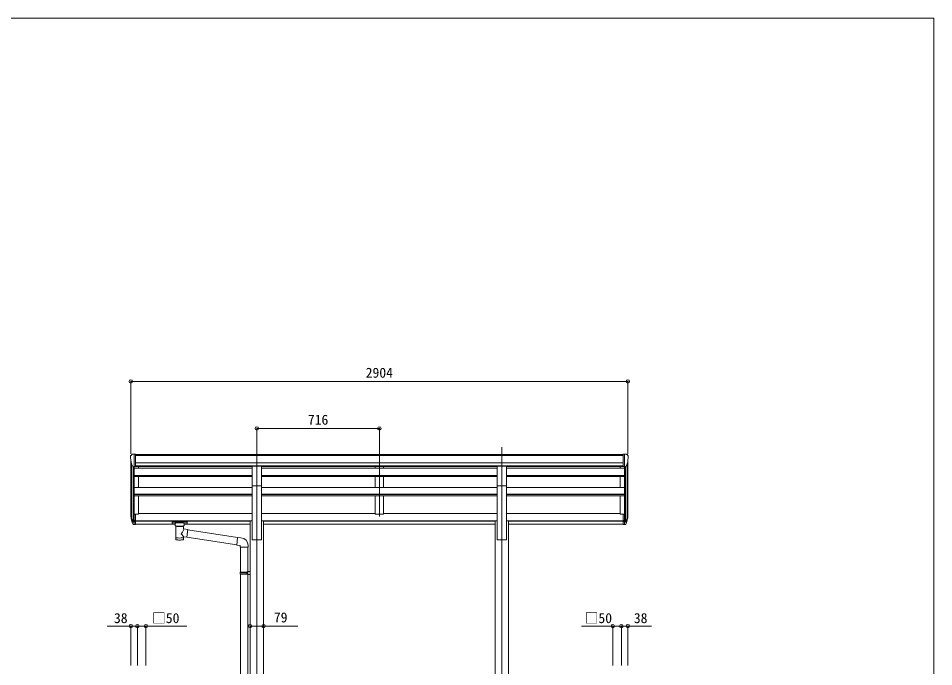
# Model space of a CAD drawing. Units: millimetres at full size. Extents: x -5590 to 5652, y -3902 to 3858.
# Drawn here: x 21 to 5370, y 68 to 3858 of the extents above; entities that cross this region are included whole.
import ezdxf
from ezdxf.enums import TextEntityAlignment as Align

# ---------------------------------------------------------------- set-up
doc = ezdxf.new("R2010")
doc.units = ezdxf.units.MM
doc.header["$LTSCALE"] = 20
doc.header["$PDMODE"] = 32
doc.header["$PDSIZE"] = 20
for name, color, linetype, lineweight in [('0-1_本体', 4, 'Continuous', 9), ('0-2_部品', 7, 'Continuous', 9), ('0-8_PARTS2', 2, 'Continuous', 9), ('0-A_寸法', 6, 'Continuous', 9), ('1-0_FRAME', 7, 'Continuous', 9), ('1-1_GLASS', 4, 'Continuous', 9), ('F-0_240', 7, 'Continuous', 9)]:
    doc.layers.add(name, color=color, linetype=linetype, lineweight=lineweight)
doc.styles.add('ＭＳ ゴシック', font='')
doc.styles.get('ＭＳ ゴシック').set_extended_font_data('MS Gothic')

msp = doc.modelspace()

# ---------------------------------------------------------------- linework, layer by layer
at = {"layer": '0-1_本体'}
for p, q in [((705.03, 1307.58), (3556.03, 1307.58)), ((705.03, 1302.24), (3556.03, 1302.24)), ((678.53, 958.06), (678.53, 1270.83)), ((682.81, 1252.03), (682.81, 933.8)), ((692.53, 1236.68), (692.53, 915.8)), ((698.53, 1236.2), (698.53, 960.24)), ((705.03, 1258.71), (3556.03, 1258.71)), ((705.03, 1241.04), (3556.03, 1241.04)), ((1387.13, 1238.66), (705.03, 1238.66)), ((723.53, 1227.41), (723.53, 1238.66)), ((1442.13, 1238.66), (2819.03, 1238.66)), ((2105.63, 1238.6), (2105.63, 1227.41)), ((2155.63, 1238.6), (2155.63, 1227.41)), ((2874.03, 1238.66), (3556.03, 1238.66)), ((3537.53, 1227.41), (3537.53, 1238.66)), ((3562.53, 1236.2), (3562.53, 960.24)), ((3568.53, 1236.68), (3568.53, 915.8)), ((3578.25, 1252.03), (3578.25, 933.8)), ((3582.53, 958.06), (3582.53, 1270.83)), ((1387.13, 1227.41), (698.53, 1227.41)), ((1387.13, 1185.48), (698.53, 1185.48)), ((1387.13, 1183.98), (698.53, 1183.98)), ((1387.13, 1179.78), (698.53, 1179.78)), ((723.53, 1116.05), (723.53, 1179.78)), ((1442.13, 1227.41), (2819.03, 1227.41)), ((1442.13, 1185.48), (2819.03, 1185.48)), ((1442.13, 1183.98), (2819.03, 1183.98)), ((1442.13, 1179.78), (2819.03, 1179.78)), ((2105.63, 1179.78), (2105.63, 1116.05)), ((2155.63, 1179.78), (2155.63, 1116.05)), ((2874.03, 1227.41), (3562.53, 1227.41)), ((2874.03, 1185.48), (3562.53, 1185.48)), ((2874.03, 1183.98), (3562.53, 1183.98)), ((2874.03, 1179.78), (3562.53, 1179.78)), ((3537.53, 1116.05), (3537.53, 1179.78)), ((1387.13, 1125.62), (1387.13, 808.83)), ((1442.13, 808.83), (1442.13, 1125.62)), ((2819.03, 1125.62), (2819.03, 808.83)), ((2874.03, 808.83), (2874.03, 1125.62)), ((1387.12, 1116.05), (698.53, 1116.05)), ((1387.13, 1076.61), (698.53, 1076.61)), ((1387.13, 1075.13), (698.53, 1075.13)), ((1442.13, 1076.61), (2819.03, 1076.61)), ((1442.13, 1075.13), (2819.03, 1075.13)), ((1442.14, 1116.05), (2819.04, 1116.05)), ((2874.03, 1076.61), (3562.53, 1076.61)), ((2874.03, 1075.13), (3562.53, 1075.13)), ((2874.04, 1116.05), (3562.53, 1116.05)), ((1387.13, 1065.88), (698.53, 1065.88)), ((723.53, 959.41), (723.53, 1065.88)), ((1442.13, 1065.88), (2819.03, 1065.88)), ((2105.63, 1065.88), (2105.63, 959.39)), ((2155.63, 1065.88), (2155.63, 959.39)), ((2874.03, 1065.88), (3562.53, 1065.88)), ((3537.53, 959.41), (3537.53, 1065.88)), ((723.53, 964.21), (1387.13, 964.21)), ((1442.13, 964.21), (2105.63, 964.21)), ((2155.63, 964.21), (2819.03, 964.21)), ((2874.03, 964.21), (3537.53, 964.21)), ((705.03, 959.41), (723.53, 959.41)), ((705.03, 920.12), (1375.13, 920.12)), ((705.03, 918.72), (1375.13, 918.72)), ((1375.13, 921.4), (1387.13, 921.4)), ((1375.13, 921.4), (1375.13, -1541.06)), ((1442.13, 921.4), (1454.13, 921.4)), ((1454.13, 921.4), (1454.13, -1541.06)), ((1454.13, 920.12), (2807.03, 920.12)), ((1454.13, 918.72), (2807.03, 918.72)), ((2105.63, 959.39), (2155.63, 959.39)), ((2807.03, 921.4), (2819.03, 921.4)), ((2807.03, 921.4), (2807.03, -1541.06)), ((2874.03, 921.4), (2886.03, 921.4)), ((2886.03, 921.4), (2886.03, -1541.06)), ((2886.03, 920.12), (3556.03, 920.12)), ((2886.03, 918.72), (3556.03, 918.72)), ((3556.03, 959.41), (3537.53, 959.41)), ((705.03, 901.34), (936.63, 901.34)), ((990.63, 901.34), (1375.13, 901.34)), ((1454.13, 901.34), (2807.03, 901.34)), ((2886.03, 901.34), (3556.03, 901.34)), ((1387.13, 808.83), (1442.13, 808.83)), ((2819.03, 808.83), (2874.03, 808.83))]:
    msp.add_line(p, q, dxfattribs=at)
at = {"layer": '0-2_部品'}
for p, q in [((676.53, 1299.82), (676.53, 1299.19)), ((683.44, 1308.62), (679.37, 1302.81)), ((686.53, 1309.19), (684.2, 1309.04)), ((686.53, 1309.19), (705.03, 1309.19)), ((698.53, 1236.2), (698.53, 1309.19)), ((705.03, 1309.19), (715.03, 1309.1)), ((705.03, 1237.2), (705.03, 1309.19)), ((715.03, 1307.58), (715.03, 1309.1)), ((3556.03, 1309.19), (3546.03, 1309.1)), ((3546.03, 1307.58), (3546.03, 1309.1)), ((3556.03, 1237.2), (3556.03, 1309.19)), ((3574.53, 1309.19), (3556.03, 1309.19)), ((3562.53, 1236.2), (3562.53, 1309.19)), ((3574.53, 1309.19), (3576.86, 1309.04)), ((3577.62, 1308.62), (3581.69, 1302.81)), ((3584.53, 1299.82), (3584.53, 1299.19)), ((690.91, 1238.02), (681.63, 1254.08)), ((698.53, 1236.2), (693.32, 1236.52)), ((705.03, 1237.2), (698.53, 1237.2)), ((1387.13, 1239.35), (1442.13, 1239.35)), ((1387.13, 1125.19), (1387.13, 1239.35)), ((1442.13, 1125.19), (1442.13, 1239.35)), ((2819.03, 1239.34), (2874.03, 1239.34)), ((2819.03, 1125.19), (2819.03, 1239.34)), ((2874.03, 1125.19), (2874.03, 1239.34)), ((3556.03, 1237.2), (3562.53, 1237.2)), ((3562.53, 1236.2), (3567.74, 1236.52)), ((3570.15, 1238.02), (3579.43, 1254.08)), ((1387.13, 1125.19), (1442.13, 1125.19)), ((2819.03, 1125.19), (2874.03, 1125.19)), ((680.92, 934.19), (691.09, 915.02)), ((692.1, 916.27), (682.34, 934.69)), ((683.51, 917.34), (691.09, 899.85)), ((698.53, 915.52), (693.4, 915.52)), ((698.53, 913.52), (693.68, 913.52)), ((698.53, 960.24), (698.53, 898.35)), ((705.03, 960.24), (698.53, 960.24)), ((705.03, 921.92), (698.53, 921.92)), ((705.03, 916.52), (698.53, 916.52)), ((705.03, 960.24), (705.03, 899.17)), ((920.13, 913.46), (920.13, 902.7)), ((920.13, 913.27), (920.13, 911.73)), ((922.13, 914.12), (1005.13, 914.12)), ((922.13, 911.95), (1005.13, 911.95)), ((1007.13, 913.46), (1007.13, 902.7)), ((3556.03, 960.24), (3556.03, 899.17)), ((3556.03, 960.24), (3562.53, 960.24)), ((3556.03, 921.92), (3562.53, 921.92)), ((3556.03, 916.52), (3562.53, 916.52)), ((3562.53, 960.24), (3562.53, 898.35)), ((3562.53, 915.52), (3567.66, 915.52)), ((3562.53, 913.52), (3567.38, 913.52)), ((3568.96, 916.27), (3578.72, 934.69)), ((3580.14, 934.19), (3569.97, 915.02)), ((3577.55, 917.34), (3569.97, 899.85)), ((698.53, 898.35), (693.68, 898.35)), ((705.03, 899.17), (698.53, 899.17)), ((922.13, 902.04), (936.63, 902.04)), ((936.63, 895.23), (936.63, 905.5)), ((940.73, 890.73), (940.72, 810.44)), ((986.53, 873.16), (986.53, 890.74)), ((1011.76, 869.25), (986.53, 873.16)), ((990.63, 895.23), (990.63, 905.5)), ((990.63, 902.04), (1005.13, 902.04)), ((1011.76, 869.25), (1004.73, 823.99)), ((1301.11, 822.3), (1011.44, 867.23)), ((3556.03, 899.17), (3562.53, 899.17)), ((3562.53, 898.35), (3567.38, 898.35)), ((986.55, 810.44), (986.53, 827.06)), ((986.53, 826.81), (1004.73, 823.99)), ((1297.44, 780.36), (1005, 825.73)), ((1322.06, 821.75), (1301.22, 823.58)), ((1317.13, 766.01), (1363.13, 766.01)), ((1319.13, 766.01), (1319.13, 620.88)), ((1361.13, 766.01), (1361.13, 623.44)), ((1363.13, 766.01), (1363.13, 776.92)), ((1317.13, 618.88), (1318.13, 620.88)), ((1317.13, 618.88), (1361.13, 618.88)), ((1317.13, 618.88), (1317.13, 610.88)), ((1317.13, 610.88), (1361.13, 610.88)), ((1317.13, 610.88), (1318.13, 608.88)), ((1318.13, 620.88), (1361.13, 620.88)), ((1318.13, 608.88), (1361.13, 608.88)), ((1319.13, 608.88), (1319.13, -128.3)), ((1356.66, 618.88), (1356.23, 620.88)), ((1359.13, 623.38), (1375.13, 623.85)), ((1359.13, 621.38), (1359.13, 623.38)), ((1359.13, 621.38), (1361.13, 621.38)), ((1359.13, 606.38), (1359.13, 608.38)), ((1359.13, 606.38), (1375.13, 605.91)), ((1361.13, 606.32), (1361.13, -125.75)), ((1375.13, 623.85), (1375.13, 605.91))]:
    msp.add_line(p, q, dxfattribs=at)
for points in [[(920.13, 913.46), (920.17, 913.65), (920.25, 913.79), (920.35, 913.89), (920.45, 913.95), (920.57, 913.99), (920.87, 914.05), (921.36, 914.1), (921.9, 914.12), (922.13, 914.12)], [(1005.13, 914.12), (1005.49, 914.12), (1006.02, 914.09), (1006.47, 914.04), (1006.77, 913.97), (1006.94, 913.87), (1007.06, 913.73), (1007.13, 913.55), (1007.13, 913.46)], [(920.13, 902.7), (920.17, 902.5), (920.25, 902.37), (920.35, 902.27), (920.45, 902.21), (920.57, 902.17), (920.87, 902.11), (921.36, 902.06), (921.9, 902.04), (922.13, 902.04)], [(936.67, 895.29), (936.65, 894.93), (936.89, 893.97), (937.41, 893.09), (938.22, 892.25), (939.33, 891.45), (940.73, 890.73)], [(986.53, 890.74), (986.77, 890.83), (988.12, 891.57), (989.23, 892.42), (989.99, 893.28), (990.45, 894.18), (990.62, 895.07)], [(1005.13, 902.04), (1005.49, 902.04), (1006.02, 902.07), (1006.47, 902.12), (1006.77, 902.19), (1006.94, 902.29), (1007.06, 902.43), (1007.13, 902.61), (1007.13, 902.7)], [(1301.22, 823.58), (1297.21, 777.75), (1317.13, 776.01), (1317.13, 766.01)], [(1356.66, 618.88), (1356.66, 610.88), (1356.23, 608.88)], [(1359.13, 608.38), (1361.13, 608.38), (1361.13, 621.38)]]:
    msp.add_lwpolyline(points, dxfattribs=at)
for centre, radius, start, end in [((679.53, 1299.82), 3, 93, 180), ((878.53, 1299.19), 202, 180, 192.90261), ((684.26, 1308.05), 1, 93.5, 145), ((3576.8, 1308.05), 1, 35, 86.5), ((3382.53, 1299.19), 202, 347.09739, 0), ((3581.53, 1299.82), 3, 0, 87), ((693.5, 1239.52), 3, 210, 266.5), ((3567.56, 1239.52), 3, 273.5, 330), ((767.19, 956.36), 89.07, 174.49576, 194.41188), ((766.48, 960.64), 88.05, 177.22392, 197.21071), ((3494.58, 960.64), 88.05, 342.78929, 2.77608), ((3493.87, 956.36), 89.07, 345.58812, 5.50424), ((811.75, 953.42), 133.22, 183.27987, 195.71302), ((693.68, 916.52), 3, 210, 270), ((693.4, 917.02), 1.5, 210, 270), ((3567.38, 916.52), 3, 270, 330), ((3567.66, 917.02), 1.5, 270, 330), ((3449.31, 953.42), 133.22, 344.28698, 356.72013), ((693.68, 901.35), 3, 210, 270), ((3567.38, 901.35), 3, 270, 330), ((1318.13, 776.92), 45, 0, 85)]:
    msp.add_arc(centre, radius, start, end, dxfattribs=at)
for centre, major_axis, ratio, start_param, end_param in [((922.13, 911.73), (2, 0), 0.109601, 1.5707963, 3.1415927), ((1005.13, 911.73), (2, 0), 0.109601, 0, 1.5707963), ((963.63, 905.5), (27, 0), 0.122176, 6.2831853, 9.424778), ((963.65, 890.27), (-22.91, 0.42), 0.072511, 0.0008029, 1.5715993), ((963.65, 888.65), (-22.91, 0.42), 0.072511, 0.0008029, 1.5715993), ((963.62, 890.27), (22.92, 0.42), 0.07247, 4.71158, 6.2823764), ((963.62, 888.65), (22.92, 0.42), 0.07247, 4.71158, 6.2823764), ((963.63, 846.61), (-22.81, -26.62), 0.234429, 1.6855472, 3.1268519), ((974.63, 895.23), (16, 0), 0.361356, 6.2636979, 6.2831853), ((963.63, 810.44), (22.92, 0), 0.101955, 3.1415499, 6.2833984), ((963.63, 822.88), (22.91, 0), 0.122865, 3.1415927, 6.2831853), ((966.19, 849.26), (20.32, -22.25), 0.045535, 0.0389954, 1.3075346)]:
    msp.add_ellipse(centre, major_axis=major_axis, ratio=ratio, start_param=start_param, end_param=end_param, dxfattribs=at)
at = {"layer": '0-8_PARTS2'}
for p, q in [((1414.53, 1351.1), (1414.53, -1612.35)), ((2130.63, 1352.52), (2130.63, 945.73)), ((2846.53, 1351.1), (2846.53, -1612.35))]:
    msp.add_line(p, q, dxfattribs=at)
at = {"layer": '0-A_寸法'}
for p, q in [((678.53, 1735.39), (678.53, 1312.77)), ((678.53, 1735.39), (3582.53, 1735.39)), ((3582.53, 1735.39), (3582.53, 1312.77)), ((1414.63, 1460.77), (1414.63, 1312.77)), ((1414.63, 1460.77), (2130.63, 1460.77)), ((2130.63, 1460.77), (2130.63, 1312.77)), ((1375.03, 304.99), (1454.03, 304.99)), ((1454.03, 304.99), (1654.03, 304.99))]:
    msp.add_line(p, q, dxfattribs=at)
for p in [(678.53, 1735.39), (3582.53, 1735.39), (1414.63, 1460.77), (2130.63, 1460.77), (1375.03, 304.99), (1454.03, 304.99)]:
    msp.add_point(p, dxfattribs=at)
at = {"layer": '1-0_FRAME', "color": 6}
for p, q in [((678.53, 304.99), (678.53, 74.91)), ((716.53, 304.99), (716.53, 74.91)), ((766.53, 304.99), (766.53, 74.91)), ((3720.06, 304.99), (3311.37, 304.99)), ((3494.53, 304.99), (3494.53, 74.91)), ((3544.53, 304.99), (3544.53, 74.91)), ((3582.53, 304.99), (3582.53, 74.91))]:
    msp.add_line(p, q, dxfattribs=at)
msp.add_lwpolyline([(541, 304.99), (716.53, 304.99), (1005.55, 304.99)], dxfattribs=at)
for p in [(678.53, 304.99), (716.53, 304.99), (766.53, 304.99), (3494.53, 304.99), (3544.53, 304.99), (3582.53, 304.99)]:
    msp.add_point(p, dxfattribs=at)
at = {"layer": '1-1_GLASS'}
msp.add_line((2105.63, 959.49), (2155.63, 959.49), dxfattribs=at)
at = {"layer": 'F-0_240', "color": 5}
for p, q in [((-5590.3, 3858.23), (5369.7, 3858.23)), ((5369.7, 3858.23), (5369.7, -3901.77))]:
    msp.add_line(p, q, dxfattribs=at)

# ---------------------------------------------------------------- texts
at = {"layer": '0-A_寸法', "color": 7, "style": 'ＭＳ ゴシック'}
for s, p in [('2904', (2050.53, 1739.39)), ('716', (1712.63, 1464.77)), ('79', (1514.03, 308.99))]:
    msp.add_text(s, height=58.65, dxfattribs=at).set_placement(p, align=Align.BOTTOM_LEFT)
at = {"layer": '1-0_FRAME', "style": 'ＭＳ ゴシック'}
for s, p in [('38', (579.6, 304.99)), ('□50', (802.64, 304.99)), ('□50', (3330.42, 304.99)), ('38', (3617.47, 304.99))]:
    msp.add_text(s, height=58.65, dxfattribs=at).set_placement(p, align=Align.BOTTOM_LEFT)

doc.saveas('drawing.dxf')
